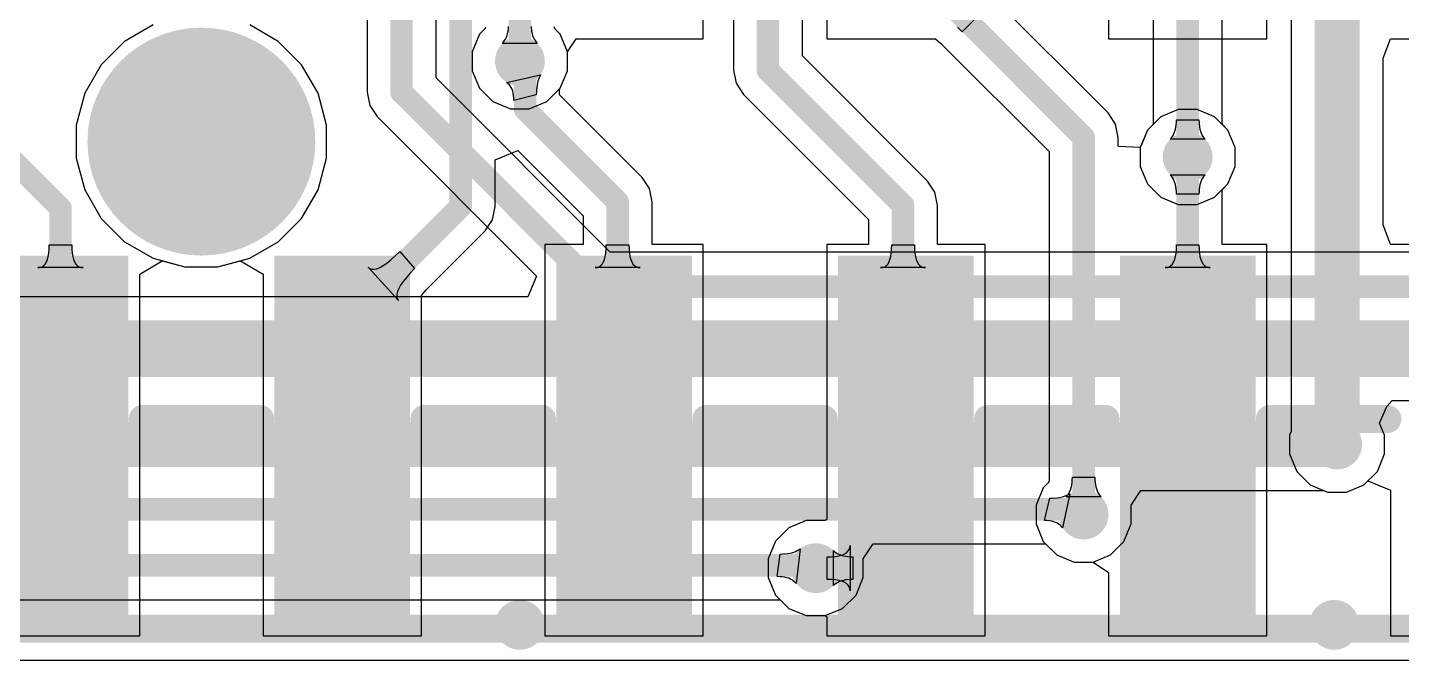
# Model space of a CAD drawing. Header units: millimetres. Extents: x -27 to 79, y -14 to 66.
# Drawn here: x 40.34 to 52.73, y -2.79 to 2.92 of the extents above; entities that cross this region are included whole.
import ezdxf

# ---------------------------------------------------------------- set-up
doc = ezdxf.new("R2010")
doc.units = ezdxf.units.MM
for name, color, linetype in [('BottomLayer', 5, 'Continuous'), ('BottomOverlay', 54, 'Continuous'), ('BottomSolder', 6, 'Continuous'), ('Mechanical15', 56, 'Continuous'), ('MultiLayer', 9, 'Continuous'), ('PadHoleLayer', 156, 'Continuous'), ('TopLayer', 1, 'Continuous'), ('TopOverlay', 2, 'Continuous'), ('TopPaste', 8, 'Continuous'), ('TopSolder', 216, 'Continuous'), ('ViaHoleLayer', 16, 'Continuous')]:
    doc.layers.add(name, color=color, linetype=linetype)

msp = doc.modelspace()

# ---------------------------------------------------------------- hatches: boundary and pattern name
at = {"layer": 'BottomLayer'}
h = msp.add_hatch(color=5, dxfattribs=at)
edge = h.paths.add_edge_path()
edge.add_arc((41.908, 1.89), 0.925, 0, 360)
h = msp.add_hatch(color=5, dxfattribs=at)
edge = h.paths.add_edge_path()
edge.add_arc((44.779, 2.615), 0.225, 0, 360)
h = msp.add_hatch(color=5, dxfattribs=at)
edge = h.paths.add_edge_path()
edge.add_arc((50.798, 1.751), 0.225, 0, 360)
h = msp.add_hatch(color=5, dxfattribs=at)
edge = h.paths.add_edge_path()
edge.add_arc((52.145, -0.84), 0.225, 0, 360)
h = msp.add_hatch(color=5, dxfattribs=at)
edge = h.paths.add_edge_path()
edge.add_arc((49.86, -1.471), 0.225, 0, 360)
h = msp.add_hatch(color=5, dxfattribs=at)
edge = h.paths.add_edge_path()
edge.add_arc((47.446, -1.954), 0.225, 0, 360)
h = msp.add_hatch(color=5, dxfattribs=at)
edge = h.paths.add_edge_path()
edge.add_arc((44.779, -2.465), 0.225, 0, 360)
h = msp.add_hatch(color=5, dxfattribs=at)
edge = h.paths.add_edge_path()
edge.add_arc((52.119, -2.465), 0.225, 0, 360)
at = {"layer": 'BottomSolder'}
h = msp.add_hatch(color=6, dxfattribs=at)
edge = h.paths.add_edge_path()
edge.add_arc((41.908, 1.89), 1.027, 0, 360)
at = {"layer": 'MultiLayer'}
h = msp.add_hatch(color=9, dxfattribs=at)
edge = h.paths.add_edge_path()
edge.add_arc((41.908, 1.89), 0.925, 0, 360)
at = {"layer": 'PadHoleLayer'}
h = msp.add_hatch(color=156, dxfattribs=at)
edge = h.paths.add_edge_path()
edge.add_arc((41.908, 1.89), 0.925, 0, 360)
at = {"layer": 'TopLayer'}
h = msp.add_hatch(color=1, dxfattribs=at)
edge = h.paths.add_edge_path()
edge.add_arc((41.908, 1.89), 0.925, 0, 360)
h = msp.add_hatch(color=1, dxfattribs=at)
edge = h.paths.add_edge_path()
edge.add_arc((44.779, 2.615), 0.225, 0, 360)
h = msp.add_hatch(color=1, dxfattribs=at)
edge = h.paths.add_edge_path()
edge.add_arc((50.798, 1.751), 0.225, 0, 360)
for points in [[(40.128, -2.36), (40.128, 0.76), (41.148, 0.76), (41.148, -2.36)], [(42.668, -2.36), (42.668, 0.76), (43.688, 0.76), (43.688, -2.36)], [(45.208, -2.36), (45.208, 0.76), (46.228, 0.76), (46.228, -2.36)], [(47.748, -2.36), (47.748, 0.76), (48.768, 0.76), (48.768, -2.36)], [(50.288, -2.36), (50.288, 0.76), (51.308, 0.76), (51.308, -2.36)]]:
    msp.add_hatch(color=1, dxfattribs=at).paths.add_polyline_path(points)
h = msp.add_hatch(color=1, dxfattribs=at)
edge = h.paths.add_edge_path()
edge.add_arc((52.145, -0.84), 0.225, 0, 360)
h = msp.add_hatch(color=1, dxfattribs=at)
edge = h.paths.add_edge_path()
edge.add_arc((49.86, -1.471), 0.225, 0, 360)
h = msp.add_hatch(color=1, dxfattribs=at)
edge = h.paths.add_edge_path()
edge.add_arc((47.446, -1.954), 0.225, 0, 360)
h = msp.add_hatch(color=1, dxfattribs=at)
edge = h.paths.add_edge_path()
edge.add_arc((44.779, -2.465), 0.225, 0, 360)
h = msp.add_hatch(color=1, dxfattribs=at)
edge = h.paths.add_edge_path()
edge.add_arc((52.119, -2.465), 0.225, 0, 360)
at = {"layer": 'TopPaste'}
for points in [[(40.128, -2.36), (40.128, 0.76), (41.148, 0.76), (41.148, -2.36)], [(42.668, -2.36), (42.668, 0.76), (43.688, 0.76), (43.688, -2.36)], [(45.208, -2.36), (45.208, 0.76), (46.228, 0.76), (46.228, -2.36)], [(47.748, -2.36), (47.748, 0.76), (48.768, 0.76), (48.768, -2.36)], [(50.288, -2.36), (50.288, 0.76), (51.308, 0.76), (51.308, -2.36)]]:
    msp.add_hatch(color=8, dxfattribs=at).paths.add_polyline_path(points)
at = {"layer": 'TopSolder'}
h = msp.add_hatch(color=216, dxfattribs=at)
edge = h.paths.add_edge_path()
edge.add_arc((41.908, 1.89), 1.027, 0, 360)
for points in [[(40.027, -2.462), (40.027, 0.862), (41.25, 0.862), (41.25, -2.462)], [(42.567, -2.462), (42.567, 0.862), (43.79, 0.862), (43.79, -2.462)], [(45.107, -2.462), (45.107, 0.862), (46.33, 0.862), (46.33, -2.462)], [(47.647, -2.462), (47.647, 0.862), (48.87, 0.862), (48.87, -2.462)], [(50.187, -2.462), (50.187, 0.862), (51.41, 0.862), (51.41, -2.462)]]:
    msp.add_hatch(color=216, dxfattribs=at).paths.add_polyline_path(points)
at = {"layer": 'ViaHoleLayer'}
h = msp.add_hatch(color=16, dxfattribs=at)
edge = h.paths.add_edge_path()
edge.add_arc((44.779, 2.615), 0.1, 0, 360)
h = msp.add_hatch(color=16, dxfattribs=at)
edge = h.paths.add_edge_path()
edge.add_arc((50.798, 1.751), 0.1, 0, 360)
h = msp.add_hatch(color=16, dxfattribs=at)
edge = h.paths.add_edge_path()
edge.add_arc((52.145, -0.84), 0.1, 0, 360)
h = msp.add_hatch(color=16, dxfattribs=at)
edge = h.paths.add_edge_path()
edge.add_arc((49.86, -1.471), 0.1, 0, 360)
h = msp.add_hatch(color=16, dxfattribs=at)
edge = h.paths.add_edge_path()
edge.add_arc((47.446, -1.954), 0.1, 0, 360)
h = msp.add_hatch(color=16, dxfattribs=at)
edge = h.paths.add_edge_path()
edge.add_arc((44.779, -2.465), 0.1, 0, 360)
h = msp.add_hatch(color=16, dxfattribs=at)
edge = h.paths.add_edge_path()
edge.add_arc((52.119, -2.465), 0.1, 0, 360)

# ---------------------------------------------------------------- linework, layer by layer
at = {"layer": 'BottomLayer'}
for p, q in [((43.401, 4.95), (43.401, 2.335)), ((51.109, 2.06), (51.109, 4.469)), ((50.488, 4.34), (50.488, 2.057)), ((44.023, 2.464), (44.023, 3.263)), ((41.473, 2.941), (41.216, 2.793)), ((42.601, 2.793), (42.344, 2.941)), ((44.416, 2.857), (44.35, 2.7)), ((44.46, 2.902), (44.416, 2.857)), ((44.465, 2.909), (44.46, 2.902)), ((44.466, 2.912), (44.465, 2.91)), ((44.465, 2.91), (44.465, 2.91)), ((44.465, 2.91), (44.465, 2.909)), ((44.468, 2.918), (44.466, 2.913)), ((44.466, 2.913), (44.466, 2.912)), ((44.468, 2.921), (44.468, 2.918)), ((44.663, 2.846), (44.668, 2.865)), ((44.668, 2.865), (44.672, 2.884)), ((44.672, 2.884), (44.675, 2.905)), ((44.675, 2.905), (44.676, 2.927)), ((44.881, 2.927), (44.885, 2.884)), ((44.885, 2.884), (44.889, 2.865)), ((44.889, 2.865), (44.894, 2.846)), ((45.09, 2.915), (45.089, 2.924)), ((45.091, 2.913), (45.09, 2.915)), ((45.091, 2.912), (45.091, 2.913)), ((45.092, 2.91), (45.091, 2.912)), ((45.093, 2.909), (45.092, 2.91)), ((45.092, 2.91), (45.092, 2.91)), ((45.097, 2.902), (45.093, 2.909)), ((45.142, 2.857), (45.097, 2.902)), ((45.207, 2.7), (45.142, 2.857)), ((41.216, 2.793), (41.006, 2.583)), ((42.811, 2.583), (42.601, 2.793)), ((44.621, 2.775), (44.632, 2.787)), ((44.936, 2.775), (44.621, 2.775)), ((44.632, 2.787), (44.641, 2.8)), ((44.641, 2.8), (44.65, 2.814)), ((44.65, 2.814), (44.657, 2.83)), ((44.657, 2.83), (44.663, 2.846)), ((44.894, 2.846), (44.9, 2.83)), ((44.9, 2.83), (44.908, 2.814)), ((44.908, 2.814), (44.916, 2.8)), ((44.916, 2.8), (44.926, 2.787)), ((44.926, 2.787), (44.936, 2.775)), ((44.35, 2.7), (44.35, 2.529)), ((45.207, 2.529), (45.207, 2.7)), ((41.006, 2.583), (40.857, 2.326)), ((42.96, 2.326), (42.811, 2.583)), ((44.35, 2.529), (44.416, 2.372)), ((45.142, 2.372), (45.207, 2.529)), ((45.593, 0.893), (44.023, 2.464)), ((44.416, 2.372), (44.536, 2.252)), ((45.021, 2.252), (45.142, 2.372)), ((40.857, 2.326), (40.78, 2.039)), ((43.037, 2.039), (42.96, 2.326)), ((43.401, 2.335), (43.425, 2.216)), ((44.536, 2.252), (44.693, 2.186)), ((44.864, 2.186), (45.021, 2.252)), ((43.425, 2.216), (43.492, 2.116)), ((43.492, 2.116), (44.93, 0.678)), ((44.693, 2.186), (44.864, 2.186)), ((40.78, 2.039), (40.78, 1.742)), ((43.037, 1.742), (43.037, 2.039)), ((50.435, 1.994), (50.37, 1.836)), ((50.48, 2.038), (50.435, 1.994)), ((50.484, 2.045), (50.48, 2.038)), ((50.485, 2.046), (50.484, 2.045)), ((50.486, 2.048), (50.485, 2.047)), ((50.485, 2.047), (50.485, 2.046)), ((50.487, 2.055), (50.486, 2.049)), ((50.486, 2.049), (50.486, 2.048)), ((50.488, 2.057), (50.487, 2.055)), ((50.677, 1.966), (50.683, 1.983)), ((50.683, 1.983), (50.688, 2.001)), ((50.688, 2.001), (50.692, 2.021)), ((50.692, 2.021), (50.695, 2.041)), ((50.695, 2.041), (50.696, 2.063)), ((50.696, 2.063), (50.697, 2.087)), ((50.697, 2.087), (50.9, 2.087)), ((50.9, 2.087), (50.901, 2.063)), ((50.901, 2.063), (50.905, 2.021)), ((50.905, 2.021), (50.909, 2.001)), ((50.909, 2.001), (50.914, 1.983)), ((50.914, 1.983), (50.92, 1.966)), ((51.11, 2.052), (51.109, 2.06)), ((51.111, 2.049), (51.11, 2.052)), ((51.111, 2.048), (51.111, 2.049)), ((51.112, 2.047), (51.111, 2.048)), ((51.112, 2.046), (51.112, 2.047)), ((51.113, 2.045), (51.112, 2.046)), ((51.117, 2.038), (51.113, 2.045)), ((51.161, 1.994), (51.117, 2.038)), ((51.227, 1.836), (51.161, 1.994)), ((50.641, 1.912), (50.652, 1.923)), ((50.956, 1.912), (50.641, 1.912)), ((50.652, 1.923), (50.661, 1.936)), ((50.661, 1.936), (50.669, 1.951)), ((50.669, 1.951), (50.677, 1.966)), ((50.92, 1.966), (50.927, 1.951)), ((50.927, 1.951), (50.936, 1.936)), ((50.936, 1.936), (50.945, 1.923)), ((50.945, 1.923), (50.956, 1.912)), ((40.78, 1.742), (40.857, 1.455)), ((42.96, 1.455), (43.037, 1.742)), ((50.37, 1.836), (50.37, 1.666)), ((51.227, 1.666), (51.227, 1.836)), ((50.37, 1.666), (50.435, 1.508)), ((51.161, 1.508), (51.227, 1.666)), ((50.435, 1.508), (50.556, 1.388)), ((51.041, 1.388), (51.161, 1.508)), ((40.857, 1.455), (41.006, 1.197)), ((42.811, 1.197), (42.96, 1.455)), ((50.556, 1.388), (50.713, 1.323)), ((50.884, 1.323), (51.041, 1.388)), ((50.713, 1.323), (50.884, 1.323)), ((41.006, 1.197), (41.216, 0.987)), ((42.601, 0.987), (42.811, 1.197)), ((41.216, 0.987), (41.473, 0.839)), ((42.344, 0.839), (42.601, 0.987)), ((58.802, 0.893), (45.593, 0.893)), ((41.473, 0.839), (41.76, 0.762)), ((41.76, 0.762), (42.057, 0.762)), ((42.057, 0.762), (42.344, 0.839)), ((44.93, 0.678), (44.852, 0.49)), ((44.852, 0.49), (25.439, 0.49)), ((52.594, -0.496), (52.64, -0.442)), ((52.64, -0.442), (58.937, -0.442)), ((52.528, -0.646), (52.594, -0.496)), ((52.573, -0.755), (52.528, -0.646)), ((52.573, -0.925), (52.573, -0.755)), ((52.508, -1.082), (52.573, -0.925)), ((52.387, -1.203), (52.508, -1.082)), ((52.23, -1.268), (52.387, -1.203)), ((49.507, -1.526), (49.556, -1.322)), ((49.556, -1.322), (49.58, -1.322)), ((49.58, -1.322), (49.623, -1.319)), ((49.623, -1.319), (49.643, -1.316)), ((49.643, -1.316), (49.679, -1.308)), ((49.736, -1.283), (49.67, -1.591)), ((49.679, -1.308), (49.695, -1.303)), ((49.695, -1.303), (49.71, -1.297)), ((49.71, -1.297), (49.724, -1.291)), ((49.724, -1.291), (49.736, -1.283)), ((50.288, -1.386), (50.377, -1.254)), ((50.377, -1.254), (52.026, -1.254)), ((52.026, -1.254), (52.059, -1.268)), ((52.059, -1.268), (52.23, -1.268)), ((50.288, -1.556), (50.288, -1.386)), ((49.53, -1.526), (49.507, -1.526)), ((49.552, -1.528), (49.53, -1.526)), ((49.573, -1.531), (49.552, -1.528)), ((49.591, -1.536), (49.573, -1.531)), ((49.608, -1.542), (49.591, -1.536)), ((49.624, -1.549), (49.608, -1.542)), ((49.638, -1.558), (49.624, -1.549)), ((49.65, -1.568), (49.638, -1.558)), ((49.661, -1.579), (49.65, -1.568)), ((49.67, -1.591), (49.661, -1.579)), ((50.223, -1.714), (50.288, -1.556)), ((50.103, -1.834), (50.223, -1.714)), ((47.099, -2.03), (47.125, -1.827)), ((47.125, -1.827), (47.148, -1.826)), ((47.148, -1.826), (47.192, -1.822)), ((47.192, -1.822), (47.211, -1.819)), ((47.211, -1.819), (47.23, -1.815)), ((47.23, -1.815), (47.247, -1.81)), ((47.247, -1.81), (47.263, -1.803)), ((47.263, -1.803), (47.278, -1.796)), ((47.304, -1.779), (47.268, -2.092)), ((47.278, -1.796), (47.291, -1.788)), ((47.291, -1.788), (47.304, -1.779)), ((47.874, -1.869), (47.963, -1.735)), ((47.963, -1.735), (49.518, -1.735)), ((49.518, -1.735), (49.618, -1.834)), ((49.618, -1.834), (49.775, -1.899)), ((49.945, -1.899), (50.103, -1.834)), ((47.874, -2.039), (47.874, -1.869)), ((49.775, -1.899), (49.945, -1.899)), ((47.122, -2.031), (47.099, -2.03)), ((47.144, -2.032), (47.122, -2.031)), ((47.165, -2.036), (47.144, -2.032)), ((47.184, -2.04), (47.165, -2.036)), ((47.202, -2.045), (47.184, -2.04)), ((47.218, -2.052), (47.202, -2.045)), ((47.233, -2.06), (47.218, -2.052)), ((47.246, -2.07), (47.233, -2.06)), ((47.258, -2.08), (47.246, -2.07)), ((47.268, -2.092), (47.258, -2.08)), ((47.809, -2.196), (47.874, -2.039)), ((47.688, -2.317), (47.809, -2.196)), ((20.62, -2.239), (47.125, -2.239)), ((47.125, -2.239), (47.203, -2.317)), ((47.203, -2.317), (47.36, -2.382)), ((47.531, -2.382), (47.688, -2.317)), ((47.36, -2.382), (47.531, -2.382)), ((71.657, -2.786), (4.311, -2.786))]:
    msp.add_line(p, q, dxfattribs=at)
for points, const_width in [([(44.779, 2.615), (44.779, 6.552)], 0.203), ([(43.712, 2.335), (43.712, 5.078)], 0.203), ([(50.798, 1.751), (50.798, 4.469)], 0.203), ([(43.712, 2.335), (45.464, 0.583)], 0.203), ([(45.464, 0.583), (61.035, 0.583)], 0.203), ([(25.246, 0.024), (59.13, 0.024)], 0.508), ([(22.325, -0.84), (52.145, -0.84)], 0.406), ([(21.106, -1.424), (49.813, -1.424)], 0.203), ([(49.813, -1.424), (49.86, -1.471)], 0.203), ([(20.62, -1.928), (47.42, -1.928)], 0.203), ([(47.42, -1.928), (47.446, -1.954)], 0.203)]:
    msp.add_lwpolyline(points, dxfattribs=dict(at, const_width=const_width))
for points, const_width in [([(44.728, 2.615, 1), (44.829, 2.615, 1)], 0.102), ([(43.661, 2.335, 1), (43.763, 2.335, 1)], 0.102), ([(43.661, 2.335, 1), (43.763, 2.335, 1)], 0.102), ([(50.748, 1.751, 1), (50.849, 1.751, 1)], 0.102), ([(45.414, 0.583, 1), (45.515, 0.583, 1)], 0.102), ([(45.414, 0.583, 1), (45.515, 0.583, 1)], 0.102), ([(52.043, -0.84, 1), (52.246, -0.84, 1)], 0.203), ([(49.762, -1.424, 1), (49.864, -1.424, 1)], 0.102), ([(49.762, -1.424, 1), (49.864, -1.424, 1)], 0.102), ([(49.809, -1.471, 1), (49.911, -1.471, 1)], 0.102), ([(47.369, -1.928, 1), (47.471, -1.928, 1)], 0.102), ([(47.369, -1.928, 1), (47.471, -1.928, 1)], 0.102), ([(47.395, -1.954, 1), (47.496, -1.954, 1)], 0.102)]:
    msp.add_lwpolyline(points, format="xyb", close=True, dxfattribs=dict(at, const_width=const_width))
at = {"layer": 'BottomOverlay', "const_width": 0.254}
msp.add_lwpolyline([(3.5, -2.5), (72.5, -2.5)], dxfattribs=at)
at = {"layer": 'Mechanical15'}
for points, const_width in [([(42.309, 1.89, 1), (41.508, 1.89, 1)], 0.8), ([(41.308, 1.89, 1), (41.708, 1.89, 1)], 0.4), ([(42.109, 1.89, 1), (42.509, 1.89, 1)], 0.4)]:
    msp.add_lwpolyline(points, format="xyb", close=True, dxfattribs=dict(at, const_width=const_width))
at = {"layer": 'TopLayer'}
for p, q in [((46.703, 6.906), (46.703, 2.534)), ((47.325, 2.663), (47.325, 6.704)), ((46.432, 2.817), (46.432, 6.343)), ((47.545, 6.343), (47.545, 2.817)), ((50.085, 6.343), (50.085, 2.817)), ((51.512, 2.817), (51.512, 6.343)), ((51.73, 6.221), (51.73, -0.721)), ((50.08, 2.148), (49.022, 3.206)), ((48.909, 3.023), (48.765, 2.88)), ((48.765, 2.88), (48.724, 2.92)), ((45.207, 2.7), (45.285, 2.817)), ((45.285, 2.817), (46.432, 2.817)), ((47.545, 2.817), (48.473, 2.817)), ((48.473, 2.817), (48.478, 2.816)), ((48.478, 2.816), (48.483, 2.817)), ((48.483, 2.817), (48.524, 2.817)), ((48.524, 2.817), (48.574, 2.775)), ((48.574, 2.775), (49.549, 1.8)), ((50.085, 2.817), (51.512, 2.817)), ((52.559, 2.641), (52.625, 2.817)), ((52.625, 2.817), (54.052, 2.817)), ((45.207, 2.529), (45.207, 2.7)), ((48.453, 1.535), (47.325, 2.663)), ((52.559, 1.139), (52.559, 2.641)), ((44.658, 2.424), (44.966, 2.491)), ((44.959, 2.478), (44.952, 2.465)), ((44.966, 2.491), (44.959, 2.478)), ((45.142, 2.372), (45.207, 2.529)), ((46.703, 2.534), (46.727, 2.416)), ((44.671, 2.415), (44.658, 2.424)), ((44.682, 2.405), (44.671, 2.415)), ((44.692, 2.392), (44.682, 2.405)), ((44.701, 2.378), (44.692, 2.392)), ((44.708, 2.363), (44.701, 2.378)), ((44.714, 2.346), (44.708, 2.363)), ((44.929, 2.357), (44.928, 2.334)), ((44.934, 2.398), (44.929, 2.357)), ((44.937, 2.416), (44.934, 2.398)), ((44.941, 2.434), (44.937, 2.416)), ((44.947, 2.45), (44.941, 2.434)), ((44.952, 2.465), (44.947, 2.45)), ((45.137, 2.349), (45.139, 2.367)), ((45.139, 2.37), (45.142, 2.372)), ((45.139, 2.367), (45.139, 2.37)), ((46.727, 2.416), (46.794, 2.315)), ((44.718, 2.327), (44.714, 2.346)), ((44.722, 2.307), (44.718, 2.327)), ((44.724, 2.285), (44.722, 2.307)), ((44.927, 2.311), (44.724, 2.261)), ((44.724, 2.261), (44.724, 2.285)), ((44.928, 2.334), (44.927, 2.311)), ((45.137, 2.311), (45.137, 2.349)), ((45.88, 1.568), (45.137, 2.311)), ((46.794, 2.315), (47.922, 1.187)), ((50.147, 2.047), (50.08, 2.148)), ((50.556, 2.114), (50.435, 1.994)), ((50.713, 2.179), (50.556, 2.114)), ((50.884, 2.179), (50.713, 2.179)), ((51.041, 2.114), (50.884, 2.179)), ((51.161, 1.994), (51.041, 2.114)), ((50.171, 1.928), (50.147, 2.047)), ((50.435, 1.994), (50.381, 1.862)), ((51.227, 1.836), (51.161, 1.994)), ((50.171, 1.86), (50.171, 1.928)), ((50.174, 1.846), (50.171, 1.86)), ((50.381, 1.862), (50.37, 1.836)), ((44.556, 1.725), (44.759, 1.81)), ((44.759, 1.81), (45.349, 1.22)), ((49.549, 1.8), (49.549, -1.165)), ((50.37, 1.836), (50.174, 1.846)), ((51.227, 1.666), (51.227, 1.836)), ((44.556, 1.305), (44.556, 1.725)), ((51.161, 1.508), (51.227, 1.666)), ((45.947, 1.467), (45.88, 1.568)), ((48.52, 1.434), (48.453, 1.535)), ((50.652, 1.579), (50.641, 1.59)), ((50.641, 1.59), (50.956, 1.59)), ((50.661, 1.566), (50.652, 1.579)), ((50.669, 1.552), (50.661, 1.566)), ((50.677, 1.536), (50.669, 1.552)), ((50.683, 1.519), (50.677, 1.536)), ((50.688, 1.501), (50.683, 1.519)), ((50.692, 1.482), (50.688, 1.501)), ((50.909, 1.501), (50.905, 1.482)), ((50.914, 1.519), (50.909, 1.501)), ((50.92, 1.536), (50.914, 1.519)), ((50.927, 1.552), (50.92, 1.536)), ((50.936, 1.566), (50.927, 1.552)), ((50.945, 1.579), (50.936, 1.566)), ((50.956, 1.59), (50.945, 1.579)), ((51.117, 1.464), (51.161, 1.508)), ((45.971, 1.348), (45.947, 1.467)), ((48.544, 1.315), (48.52, 1.434)), ((50.696, 1.439), (50.692, 1.482)), ((50.697, 1.415), (50.696, 1.439)), ((50.9, 1.415), (50.697, 1.415)), ((50.901, 1.439), (50.9, 1.415)), ((50.902, 1.461), (50.901, 1.439)), ((50.905, 1.482), (50.902, 1.461)), ((51.109, 1.445), (51.11, 1.447)), ((51.109, 0.963), (51.109, 1.445)), ((51.11, 1.447), (51.111, 1.453)), ((51.111, 1.454), (51.112, 1.455)), ((51.111, 1.453), (51.111, 1.454)), ((51.112, 1.456), (51.113, 1.457)), ((51.112, 1.455), (51.112, 1.456)), ((51.113, 1.457), (51.117, 1.464)), ((44.532, 1.186), (44.556, 1.305)), ((45.971, 0.963), (45.971, 1.348)), ((48.544, 0.963), (48.544, 1.315)), ((44.465, 1.085), (44.532, 1.186)), ((45.349, 1.22), (45.349, 0.963)), ((47.922, 1.187), (47.922, 0.963)), ((52.625, 0.963), (52.559, 1.139)), ((43.935, 0.555), (44.465, 1.085)), ((40.528, 0.855), (40.533, 0.886)), ((40.533, 0.886), (40.536, 0.921)), ((40.536, 0.921), (40.537, 0.96)), ((40.537, 0.96), (40.74, 0.96)), ((40.74, 0.96), (40.741, 0.921)), ((40.741, 0.921), (40.744, 0.886)), ((40.744, 0.886), (40.749, 0.855)), ((43.616, 0.825), (43.697, 0.901)), ((43.697, 0.901), (43.829, 0.745)), ((45.349, 0.963), (45.005, 0.963)), ((45.005, 0.963), (45.005, -2.563)), ((45.549, 0.855), (45.554, 0.886)), ((45.554, 0.886), (45.557, 0.921)), ((45.557, 0.921), (45.558, 0.96)), ((45.558, 0.96), (45.762, 0.96)), ((45.762, 0.96), (45.763, 0.921)), ((45.763, 0.921), (45.766, 0.886)), ((45.766, 0.886), (45.771, 0.855)), ((46.432, 0.963), (45.971, 0.963)), ((46.432, -2.563), (46.432, 0.963)), ((47.922, 0.963), (47.545, 0.963)), ((47.545, 0.963), (47.545, -1.516)), ((48.122, 0.855), (48.127, 0.886)), ((48.127, 0.886), (48.13, 0.921)), ((48.13, 0.921), (48.131, 0.96)), ((48.131, 0.96), (48.335, 0.96)), ((48.335, 0.96), (48.336, 0.921)), ((48.336, 0.921), (48.339, 0.886)), ((48.339, 0.886), (48.344, 0.855)), ((48.972, 0.963), (48.544, 0.963)), ((48.972, -2.563), (48.972, 0.963)), ((50.688, 0.855), (50.693, 0.886)), ((50.693, 0.886), (50.696, 0.921)), ((50.696, 0.921), (50.697, 0.96)), ((50.697, 0.96), (50.9, 0.96)), ((50.9, 0.96), (50.901, 0.921)), ((50.901, 0.921), (50.904, 0.886)), ((50.904, 0.886), (50.909, 0.855)), ((51.512, 0.963), (51.109, 0.963)), ((51.512, -2.563), (51.512, 0.963)), ((53.603, 0.963), (52.625, 0.963)), ((40.435, 0.754), (40.455, 0.756)), ((40.842, 0.754), (40.435, 0.754)), ((40.455, 0.756), (40.472, 0.762)), ((40.472, 0.762), (40.487, 0.773)), ((40.487, 0.773), (40.5, 0.787)), ((40.5, 0.787), (40.511, 0.806)), ((40.511, 0.806), (40.521, 0.828)), ((40.521, 0.828), (40.528, 0.855)), ((40.749, 0.855), (40.756, 0.828)), ((40.756, 0.828), (40.765, 0.806)), ((40.765, 0.806), (40.777, 0.787)), ((40.777, 0.787), (40.79, 0.773)), ((40.79, 0.773), (40.805, 0.762)), ((40.805, 0.762), (40.822, 0.756)), ((40.822, 0.756), (40.842, 0.754)), ((41.352, 0.695), (41.555, 0.817)), ((41.555, 0.817), (41.76, 0.762)), ((41.76, 0.762), (42.057, 0.762)), ((42.057, 0.762), (42.262, 0.817)), ((42.262, 0.817), (42.465, 0.695)), ((43.685, 0.458), (43.41, 0.757)), ((43.41, 0.757), (43.425, 0.745)), ((43.425, 0.745), (43.444, 0.739)), ((43.465, 0.739), (43.489, 0.744)), ((43.489, 0.744), (43.516, 0.756)), ((43.516, 0.756), (43.547, 0.773)), ((43.547, 0.773), (43.58, 0.796)), ((43.58, 0.796), (43.616, 0.825)), ((43.829, 0.745), (43.789, 0.704)), ((45.457, 0.754), (45.476, 0.756)), ((45.863, 0.754), (45.457, 0.754)), ((45.476, 0.756), (45.493, 0.762)), ((45.493, 0.762), (45.509, 0.773)), ((45.509, 0.773), (45.522, 0.787)), ((45.522, 0.787), (45.533, 0.806)), ((45.533, 0.806), (45.542, 0.828)), ((45.542, 0.828), (45.549, 0.855)), ((45.771, 0.855), (45.778, 0.828)), ((45.778, 0.828), (45.787, 0.806)), ((45.787, 0.806), (45.798, 0.787)), ((45.798, 0.787), (45.811, 0.773)), ((45.811, 0.773), (45.827, 0.762)), ((45.827, 0.762), (45.844, 0.756)), ((45.844, 0.756), (45.863, 0.754)), ((48.03, 0.754), (48.049, 0.756)), ((48.436, 0.754), (48.03, 0.754)), ((48.049, 0.756), (48.066, 0.762)), ((48.066, 0.762), (48.082, 0.773)), ((48.082, 0.773), (48.095, 0.787)), ((48.095, 0.787), (48.106, 0.806)), ((48.106, 0.806), (48.115, 0.828)), ((48.115, 0.828), (48.122, 0.855)), ((48.344, 0.855), (48.351, 0.828)), ((48.351, 0.828), (48.36, 0.806)), ((48.36, 0.806), (48.371, 0.787)), ((48.371, 0.787), (48.384, 0.773)), ((48.384, 0.773), (48.4, 0.762)), ((48.4, 0.762), (48.417, 0.756)), ((48.417, 0.756), (48.436, 0.754)), ((50.595, 0.754), (50.615, 0.756)), ((51.002, 0.754), (50.595, 0.754)), ((50.615, 0.756), (50.632, 0.762)), ((50.632, 0.762), (50.647, 0.773)), ((50.647, 0.773), (50.66, 0.787)), ((50.66, 0.787), (50.671, 0.806)), ((50.671, 0.806), (50.681, 0.828)), ((50.681, 0.828), (50.688, 0.855)), ((50.909, 0.855), (50.916, 0.828)), ((50.916, 0.828), (50.925, 0.806)), ((50.925, 0.806), (50.937, 0.787)), ((50.937, 0.787), (50.95, 0.773)), ((50.95, 0.773), (50.965, 0.762)), ((50.965, 0.762), (50.982, 0.756)), ((50.982, 0.756), (51.002, 0.754)), ((41.352, -2.563), (41.352, 0.695)), ((42.465, 0.695), (42.465, -2.563)), ((43.444, 0.739), (43.465, 0.739)), ((43.727, 0.63), (43.704, 0.597)), ((43.789, 0.704), (43.727, 0.63)), ((43.675, 0.54), (43.669, 0.515)), ((43.669, 0.515), (43.669, 0.493)), ((43.687, 0.567), (43.675, 0.54)), ((43.704, 0.597), (43.687, 0.567)), ((43.892, 0.504), (43.935, 0.555)), ((43.892, 0.454), (43.892, 0.504)), ((43.669, 0.493), (43.674, 0.474)), ((43.674, 0.474), (43.685, 0.458)), ((43.892, 0.449), (43.892, 0.454)), ((43.892, 0.446), (43.892, 0.449)), ((43.892, -2.563), (43.892, 0.446)), ((51.73, -0.721), (51.716, -0.755)), ((51.716, -0.755), (51.716, -0.925)), ((51.716, -0.925), (51.782, -1.082)), ((51.782, -1.082), (51.902, -1.203)), ((49.497, -1.229), (49.432, -1.386)), ((49.542, -1.184), (49.497, -1.229)), ((49.546, -1.177), (49.542, -1.184)), ((49.547, -1.175), (49.546, -1.176)), ((49.546, -1.176), (49.546, -1.177)), ((49.548, -1.174), (49.547, -1.175)), ((49.549, -1.167), (49.548, -1.173)), ((49.548, -1.173), (49.548, -1.174)), ((49.549, -1.165), (49.549, -1.167)), ((49.745, -1.239), (49.75, -1.221)), ((49.75, -1.221), (49.754, -1.202)), ((49.754, -1.202), (49.756, -1.181)), ((49.756, -1.181), (49.758, -1.159)), ((49.758, -1.159), (49.759, -1.135)), ((49.759, -1.135), (49.962, -1.135)), ((49.962, -1.135), (49.962, -1.159)), ((49.962, -1.159), (49.967, -1.202)), ((49.967, -1.202), (49.971, -1.221)), ((49.971, -1.221), (49.976, -1.239)), ((51.902, -1.203), (52.059, -1.268)), ((52.23, -1.268), (52.387, -1.203)), ((52.387, -1.203), (52.422, -1.168)), ((52.422, -1.168), (52.625, -1.252)), ((49.703, -1.31), (49.713, -1.299)), ((50.018, -1.31), (49.703, -1.31)), ((49.713, -1.299), (49.723, -1.286)), ((49.723, -1.286), (49.731, -1.272)), ((49.731, -1.272), (49.739, -1.256)), ((49.739, -1.256), (49.745, -1.239)), ((49.976, -1.239), (49.982, -1.256)), ((49.982, -1.256), (49.989, -1.272)), ((49.989, -1.272), (49.998, -1.286)), ((49.998, -1.286), (50.007, -1.299)), ((50.007, -1.299), (50.018, -1.31)), ((52.059, -1.268), (52.23, -1.268)), ((52.625, -1.252), (52.625, -2.563)), ((49.432, -1.386), (49.432, -1.556)), ((47.203, -1.591), (47.083, -1.711)), ((47.36, -1.526), (47.203, -1.591)), ((47.531, -1.526), (47.36, -1.526)), ((47.545, -1.516), (47.531, -1.526)), ((49.432, -1.556), (49.497, -1.714)), ((47.083, -1.711), (47.017, -1.869)), ((49.497, -1.714), (49.618, -1.834)), ((47.548, -1.852), (47.587, -1.851)), ((47.548, -2.055), (47.548, -1.852)), ((47.587, -1.851), (47.623, -1.848)), ((47.606, -2.111), (47.606, -1.796)), ((47.606, -1.796), (47.618, -1.807)), ((47.618, -1.807), (47.631, -1.816)), ((47.623, -1.848), (47.653, -1.843)), ((47.631, -1.816), (47.645, -1.825)), ((47.645, -1.825), (47.661, -1.832)), ((47.653, -1.843), (47.68, -1.836)), ((47.661, -1.832), (47.677, -1.838)), ((47.677, -1.838), (47.696, -1.843)), ((47.68, -1.836), (47.703, -1.827)), ((47.696, -1.843), (47.715, -1.847)), ((47.703, -1.827), (47.722, -1.816)), ((47.715, -1.847), (47.736, -1.85)), ((47.722, -1.816), (47.736, -1.802)), ((47.736, -1.802), (47.746, -1.787)), ((47.736, -1.85), (47.758, -1.852)), ((47.746, -1.787), (47.752, -1.77)), ((47.752, -1.77), (47.755, -1.751)), ((47.755, -1.751), (47.755, -2.157)), ((47.758, -1.852), (47.781, -1.852)), ((47.781, -1.852), (47.781, -2.055)), ((49.618, -1.834), (49.775, -1.899)), ((47.017, -1.869), (47.017, -2.039)), ((49.775, -1.899), (49.945, -1.899)), ((49.945, -1.899), (50.085, -1.993)), ((47.017, -2.039), (47.083, -2.196)), ((47.587, -2.056), (47.548, -2.055)), ((47.623, -2.059), (47.587, -2.056)), ((47.618, -2.101), (47.606, -2.111)), ((47.631, -2.091), (47.618, -2.101)), ((47.653, -2.064), (47.623, -2.059)), ((47.645, -2.083), (47.631, -2.091)), ((47.661, -2.075), (47.645, -2.083)), ((47.68, -2.072), (47.653, -2.064)), ((47.677, -2.069), (47.661, -2.075)), ((47.696, -2.064), (47.677, -2.069)), ((47.703, -2.081), (47.68, -2.072)), ((47.715, -2.06), (47.696, -2.064)), ((47.722, -2.092), (47.703, -2.081)), ((47.758, -2.056), (47.715, -2.06)), ((47.736, -2.105), (47.722, -2.092)), ((47.746, -2.12), (47.736, -2.105)), ((47.781, -2.055), (47.758, -2.056)), ((50.085, -1.993), (50.085, -2.563)), ((47.083, -2.196), (47.203, -2.317)), ((47.752, -2.138), (47.746, -2.12)), ((47.755, -2.157), (47.752, -2.138)), ((47.203, -2.317), (47.36, -2.382)), ((47.36, -2.382), (47.531, -2.382)), ((47.531, -2.382), (47.545, -2.392)), ((47.545, -2.392), (47.545, -2.563)), ((39.925, -2.563), (41.352, -2.563)), ((42.465, -2.563), (43.892, -2.563)), ((45.005, -2.563), (46.432, -2.563)), ((47.545, -2.563), (48.972, -2.563)), ((50.085, -2.563), (51.512, -2.563)), ((52.625, -2.563), (54.052, -2.563)), ((71.657, -2.786), (4.311, -2.786))]:
    msp.add_line(p, q, dxfattribs=at)
for points, const_width in [([(47.014, 2.534), (47.014, 7.034)], 0.203), ([(52.145, -0.84), (52.145, 6.221)], 0.406), ([(44.245, 1.305), (44.245, 3.783)], 0.203), ([(48.462, 3.327), (49.86, 1.928)], 0.203), ([(44.779, 2.615), (44.826, 2.567)], 0.203), ([(44.826, 2.182), (44.826, 2.567)], 0.203), ([(47.014, 2.534), (48.233, 1.315)], 0.203), ([(39.619, 2.309), (40.638, 1.29)], 0.203), ([(44.826, 2.182), (45.66, 1.348)], 0.203), ([(49.86, -1.471), (49.86, 1.928)], 0.203), ([(50.798, -0.8), (50.798, 1.751)], 0.203), ([(40.638, -0.8), (40.638, 1.29)], 0.203), ([(43.178, 0.238), (44.245, 1.305)], 0.203), ([(45.66, 0.208), (45.66, 1.348)], 0.203), ([(48.233, -1.088), (48.233, 1.315)], 0.203), ([(43.178, -0.812), (43.178, 0.238)], 0.203), ([(48.233, -1.088), (48.462, -1.317)], 0.203), ([(47.85, -1.928), (48.462, -1.317)], 0.203), ([(47.446, -1.954), (47.85, -1.954)], 0.203), ([(47.85, -1.954), (47.85, -1.928)], 0.203)]:
    msp.add_lwpolyline(points, dxfattribs=dict(at, const_width=const_width))
for points, const_width in [([(44.728, 2.615, 1), (44.829, 2.615, 1)], 0.102), ([(44.775, 2.567, 1), (44.877, 2.567, 1)], 0.102), ([(44.775, 2.567, 1), (44.877, 2.567, 1)], 0.102), ([(46.963, 2.534, 1), (47.065, 2.534, 1)], 0.102), ([(46.963, 2.534, 1), (47.065, 2.534, 1)], 0.102), ([(44.775, 2.182, 1), (44.877, 2.182, 1)], 0.102), ([(44.775, 2.182, 1), (44.877, 2.182, 1)], 0.102), ([(49.809, 1.928, 1), (49.911, 1.928, 1)], 0.102), ([(49.809, 1.928, 1), (49.911, 1.928, 1)], 0.102), ([(50.748, 1.751, 1), (50.849, 1.751, 1)], 0.102), ([(40.588, 1.29, 1), (40.689, 1.29, 1)], 0.102), ([(40.588, 1.29, 1), (40.689, 1.29, 1)], 0.102), ([(44.194, 1.305, 1), (44.296, 1.305, 1)], 0.102), ([(44.194, 1.305, 1), (44.296, 1.305, 1)], 0.102), ([(45.609, 1.348, 1), (45.711, 1.348, 1)], 0.102), ([(45.609, 1.348, 1), (45.711, 1.348, 1)], 0.102), ([(48.182, 1.315, 1), (48.284, 1.315, 1)], 0.102), ([(48.182, 1.315, 1), (48.284, 1.315, 1)], 0.102), ([(43.128, 0.238, 1), (43.229, 0.238, 1)], 0.102), ([(43.128, 0.238, 1), (43.229, 0.238, 1)], 0.102), ([(45.609, 0.208, 1), (45.711, 0.208, 1)], 0.102), ([(40.588, -0.8, 1), (40.689, -0.8, 1)], 0.102), ([(43.128, -0.812, 1), (43.229, -0.812, 1)], 0.102), ([(50.748, -0.8, 1), (50.849, -0.8, 1)], 0.102), ([(52.043, -0.84, 1), (52.246, -0.84, 1)], 0.203), ([(48.182, -1.088, 1), (48.284, -1.088, 1)], 0.102), ([(48.182, -1.088, 1), (48.284, -1.088, 1)], 0.102), ([(48.411, -1.317, 1), (48.512, -1.317, 1)], 0.102), ([(48.411, -1.317, 1), (48.512, -1.317, 1)], 0.102), ([(49.809, -1.471, 1), (49.911, -1.471, 1)], 0.102), ([(47.395, -1.954, 1), (47.496, -1.954, 1)], 0.102), ([(47.799, -1.928, 1), (47.901, -1.928, 1)], 0.102), ([(47.799, -1.928, 1), (47.901, -1.928, 1)], 0.102), ([(47.799, -1.954, 1), (47.901, -1.954, 1)], 0.102), ([(47.799, -1.954, 1), (47.901, -1.954, 1)], 0.102)]:
    msp.add_lwpolyline(points, format="xyb", close=True, dxfattribs=dict(at, const_width=const_width))
at = {"layer": 'TopOverlay', "const_width": 0.254}
for points in [[(41.38, -0.61), (42.437, -0.61)], [(43.92, -0.61), (44.977, -0.61)], [(46.46, -0.61), (47.517, -0.61)], [(49, -0.61), (50.057, -0.61)], [(51.54, -0.61), (52.597, -0.61)]]:
    msp.add_lwpolyline(points, dxfattribs=at)
at = {"layer": 'TopOverlay', "const_width": 0.127}
for points in [[(41.316, -0.61, 1), (41.443, -0.61, 1)], [(42.374, -0.61, 1), (42.501, -0.61, 1)], [(43.856, -0.61, 1), (43.983, -0.61, 1)], [(44.914, -0.61, 1), (45.041, -0.61, 1)], [(46.396, -0.61, 1), (46.523, -0.61, 1)], [(47.454, -0.61, 1), (47.581, -0.61, 1)], [(48.936, -0.61, 1), (49.063, -0.61, 1)], [(49.994, -0.61, 1), (50.121, -0.61, 1)], [(51.476, -0.61, 1), (51.603, -0.61, 1)], [(52.534, -0.61, 1), (52.661, -0.61, 1)]]:
    msp.add_lwpolyline(points, format="xyb", close=True, dxfattribs=at)

doc.saveas('drawing.dxf')
